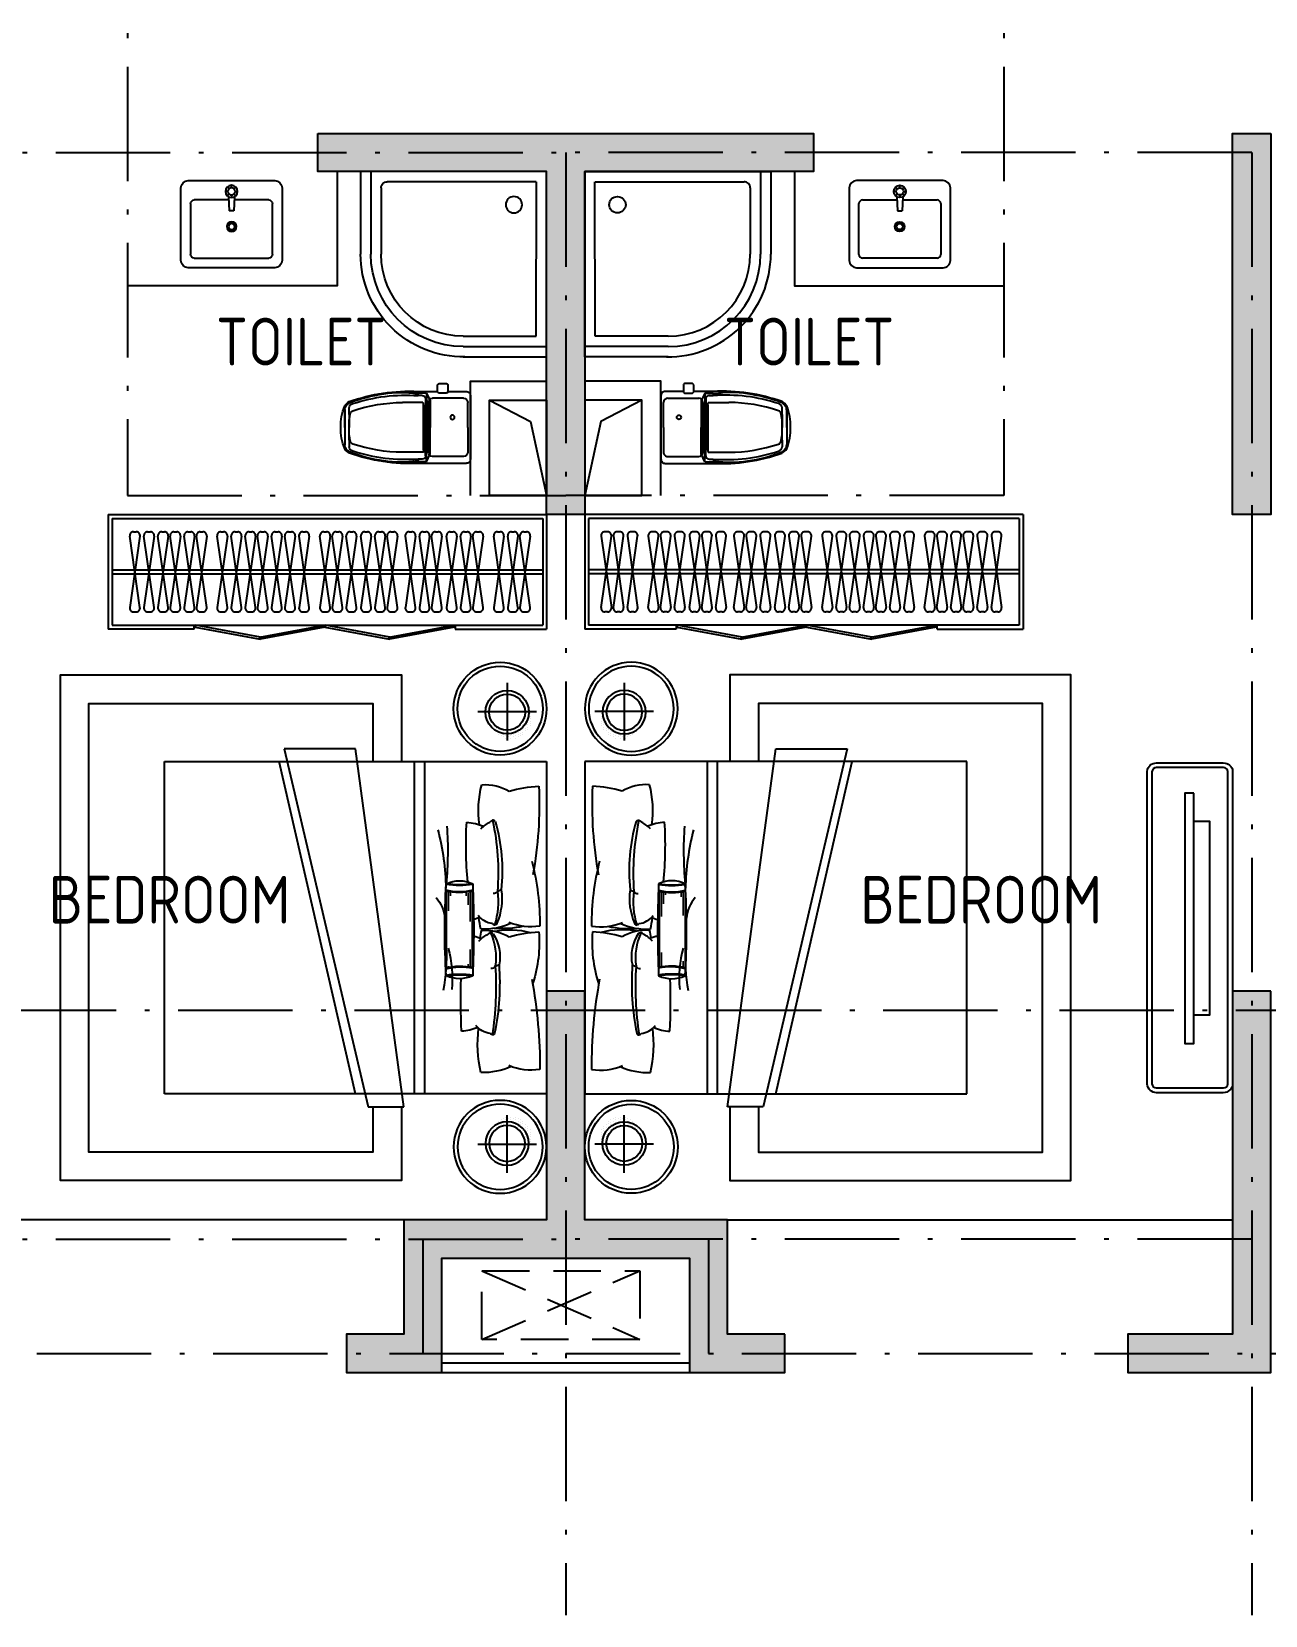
# Model space of a CAD drawing. Extents: x 94328 to 153134, y 57446 to 99026.
# Drawn here: x 117203 to 123677, y 72452 to 80760 of the extents above; entities that cross this region are included whole.
import ezdxf

# ---------------------------------------------------------------- set-up
doc = ezdxf.new("R2010")
doc.units = 0
doc.header["$LTSCALE"] = 1000
doc.header["$MEASUREMENT"] = 0
for name, pattern in [('ACAD_ISO04W100', [30.5, 24, -3, 0.5, -3]), ('ACAD_ISO10W100', [18.5, 12, -3, 0.5, -3]), ('CONTINOUS', [0]), ('HIDDEN', [0.375, 0.25, -0.125])]:
    doc.linetypes.add(name, pattern=pattern)
doc.layers.get('0').update_dxf_attribs({"linetype": 'CONTINUOUS'})
for name, color, linetype in [('4-LINE', 7, 'CONTINUOUS'), ('DIM_SYMB', 3, 'CONTINUOUS'), ('DOTE', 1, 'ACAD_ISO04W100'), ('PUB_TEXT', 7, 'CONTINUOUS'), ('WALL', 255, 'CONTINUOUS'), ('WINDOW', 85, 'CONTINUOUS'), ('剪力墙', 8, 'CONTINOUS'), ('家具', 44, 'CONTINUOUS'), ('铺地', 251, 'CONTINUOUS')]:
    doc.layers.add(name, color=color, linetype=linetype)
doc.styles.get("Standard").update_dxf_attribs({"font": 'GBENOR', "bigfont": 'GBCBIG'})

# ---------------------------------------------------------------- blocks, each defined once
blk = doc.blocks.new('dfdsf')
at = {"layer": '家具'}
for p, q in [((-5626.5, -27307.3), (-6080.7, -27307.3)), ((-6118.8, -27345.4), (-6118.8, -27726.4)), ((-5588.4, -27726.4), (-5588.4, -27345.4)), ((-6080.7, -27764.5), (-5626.5, -27764.5))]:
    blk.add_line(p, q, dxfattribs=at)
at = {"layer": '家具', "color": 8}
for p, q in [((-5853.6, -27345.2), (-5853.6, -27331.7)), ((-6049, -27408.9), (-5869.2, -27408.9)), ((-5872.4, -27364), (-5885.9, -27364)), ((-5866.9, -27350.6), (-5876.4, -27341.1)), ((-5866.7, -27377.4), (-5876.1, -27387.1)), ((-5870.1, -27391.7), (-5866.3, -27465.6)), ((-5853.6, -27382.8), (-5853.6, -27396.2)), ((-5837.1, -27391.7), (-5840.9, -27465.6)), ((-5831.1, -27340.8), (-5840.5, -27350.5)), ((-5830.8, -27386.8), (-5840.3, -27377.3)), ((-5838, -27408.9), (-5658.2, -27408.9)), ((-5834.8, -27364), (-5821.3, -27364)), ((-6068, -27694.7), (-6068, -27428)), ((-5866.3, -27465.6), (-5840.9, -27465.6)), ((-5639.2, -27428), (-5639.2, -27694.7)), ((-5658.2, -27713.7), (-6049, -27713.7))]:
    blk.add_line(p, q, dxfattribs=at)
for centre, radius in [((-5853.6, -27364), 32.3), ((-5853.6, -27364), 18.8), ((-5854.6, -27548.6), 25.4), ((-5854.6, -27548.6), 16)]:
    blk.add_circle(centre, radius, dxfattribs=at)
at = {"layer": '家具'}
for centre, start, end in [((-6080.7, -27345.4), 90, 180), ((-5626.5, -27345.4), 0, 90), ((-6080.7, -27726.4), 180, 270), ((-5626.5, -27726.4), 270, 0)]:
    blk.add_arc(centre, 38.1, start, end, dxfattribs=at)
at = {"layer": '家具', "color": 8}
for centre, start, end in [((-6049, -27428), 90, 180), ((-5658.2, -27428), 0, 90), ((-6049, -27694.7), 180, 270), ((-5658.2, -27694.7), 270, 0)]:
    blk.add_arc(centre, 19.1, start, end, dxfattribs=at)
blk = doc.blocks.new('A$C06323CE0')
at = {"layer": '家具', "linetype": 'ByBlock'}
for p, q in [((-477.3, 112.3), (495, 112.3)), ((-477.3, -324.8), (-477.3, 112.3)), ((495, 112.3), (495, -864.1)), ((495, -864.1), (61.9, -864.1))]:
    blk.add_line(p, q, dxfattribs=at)
at = {"layer": '家具', "color": 8, "linetype": 'ByBlock'}
for p, q in [((-423.4, -324.8), (-423.4, 112.3)), ((-369.5, 58.2), (441.2, 58.8)), ((-369.5, -324.8), (-369.5, 58.2)), ((441.2, 58.2), (441.2, -723.8)), ((408.8, -756.2), (61.9, -756.2)), ((495, -810.1), (61.9, -810.1))]:
    blk.add_line(p, q, dxfattribs=at)
blk.add_circle((320.8, -59.4), 43.1, dxfattribs=at)
at = {"layer": '家具', "linetype": 'ByBlock'}
blk.add_arc((62, -324.5), 539.6, 179.19356, 269.98585, dxfattribs=at)
at = {"layer": '家具', "color": 8, "linetype": 'ByBlock'}
for centre, radius, start, end in [((61.9, -324.8), 485.3, 180, 270), ((61.9, -324.8), 431.4, 180, 270), ((408.8, -723.9), 32.4, 270, 0.04014)]:
    blk.add_arc(centre, radius, start, end, dxfattribs=at)
blk = doc.blocks.new('retgqertgqwer')
at = {"layer": '家具'}
h = blk.add_hatch(dxfattribs=at)
h.set_pattern_fill('DOTS', color=256, scale=157.35808, style=0)
h.set_pattern_definition([(270, (123323.228, -17399.964), (-10.3511467, -5.1755733), [0, -10.3511467])])
edge = h.paths.add_edge_path()
edge.add_ellipse((145413.2, -12955.5), major_axis=(-212.5, 212.5), ratio=1, start_angle=-37.68788, end_angle=-32.38132)
edge.add_ellipse((151086.5, -12464.4), major_axis=(-13, 5742.3), ratio=1, start_angle=87.84714, end_angle=91.84538, ccw=False)
edge.add_ellipse((145419.5, -11935.1), major_axis=(-236.4, 236.4), ratio=1, start_angle=122.60953, end_angle=129.55994)
edge.add_ellipse((146258.6, -12491.6), major_axis=(635.7, 635.7), ratio=1, start_angle=120.59636, end_angle=145.63404)
edge = h.paths.add_edge_path()
edge.add_ellipse((145419.5, -11935.1), major_axis=(-236.4, 236.4), ratio=1, start_angle=142.5123, end_angle=147.33331)
edge.add_ellipse((141440.6, -12464.4), major_axis=(2867.5, 2867.5), ratio=1, start_angle=312.16049, end_angle=317.86439, ccw=False)
edge.add_ellipse((145413.2, -12955.5), major_axis=(-212.5, 212.5), ratio=1, start_angle=-60.00427, end_angle=-56.91402)
edge.add_ellipse((143962.4, -12510), major_axis=(1075.1, 1075.1), ratio=1, start_angle=309.27933, end_angle=324.21166)
for p, q in [((145710.1, -13392.7), (145964.1, -11515.4)), ((146338.4, -11515.4), (145897.3, -13392.7)), ((145964.1, -11515.4), (146338.4, -11515.4)), ((144961.6, -11582.3), (144961.6, -13325.9)), ((146966.6, -11582.3), (144961.6, -11582.3)), ((145603.2, -11582.3), (145603.2, -13325.9)), ((146966.6, -13325.9), (146966.6, -11582.3)), ((144961.6, -13325.9), (146966.6, -13325.9)), ((145897.3, -13392.7), (145710.1, -13392.7))]:
    blk.add_line(p, q, dxfattribs=at)
for points in [[(145656.7, -11582.3), (145656.7, -13325.9)], [(145964.1, -13325.9), (146365.1, -11582.3)]]:
    blk.add_lwpolyline(points, dxfattribs=at)
for centre, radius, start, end in [((147080, -11806), 2079.7, 177.39113, 190.25615), ((144986.1, -12269.4), 558.3, 72.10877, 88.31754), ((145284.6, -11948.3), 245.6, 85.94184, 121.14188), ((144760.4, -11840.9), 558.8, 352.57162, 14.2519), ((146149.5, -12157.2), 954.8, 164.15229, 185.86582), ((146526.4, -12167), 1310.5, 167.81013, 184.17822), ((145143.8, -12103.2), 234.3, 46.13507, 60.25641), ((145400.8, -12182.8), 283.1, 94.00552, 112.64521), ((143384.2, -12021.2), 2000.4, 354.49879, 3.46346), ((147303.6, -12049), 1823.2, 175.97704, 185.47153), ((146848.8, -12278.3), 1359.1, 165.61075, 178.67253), ((146259.8, -12431.2), 1262.7, 165.03931, 180.63792), ((145419, -12368.9), 161.8, 64.45784, 115.53694), ((145518.1, -12301.6), 321.8, 171.63975, 203.43169), ((145220.9, -12229.5), 33, 236.74389, 267.21711), ((145628.8, -12315.7), 412.9, 172.59921, 197.44756), ((145240.4, -12251.1), 24, 208.43014, 275.56442), ((151086.5, -12464.4), 5742.3, 177.58865, 182.41135), ((145419, -11808.1), 424.7, 260.44829, 279.5465), ((145419, -11808.1), 420.5, 260.44829, 279.5465), ((141440.6, -12464.4), 4055.3, 356.5849, 3.4151), ((145696.4, -12423.2), 201.8, 140.46508, 174.42411), ((145199, -11908.2), 550.4, 248.47986, 248.49818), ((145043.5, -12147.5), 301.3, 261.16393, 292.71114), ((145199, -11908.2), 550.4, 257.80272, 273.99958), ((145290.8, -12120.5), 341.1, 245.22226, 272.63102), ((145231.1, -12319.5), 113.8, 277.55198, 322.39223), ((144679.7, -12312.8), 644, 346.68018, 352.08054), ((145395.8, -12241), 178.6, 241.90889, 253.26236), ((145707, -12530.3), 706.7, 175.54318, 197.63492), ((144986.1, -13033.4), 558.3, 72.10877, 88.31754), ((145154.2, -12863.3), 399.1, 78.55477, 105.4297), ((145284.6, -12712.4), 245.6, 85.94184, 121.14188), ((145415.1, -12603), 208.6, 145.73952, 192.44734), ((145531.7, -12610.1), 304.1, 154.55031, 188.62775), ((145155.6, -12692.3), 234.3, 46.13507, 60.25641), ((144760.4, -12604.9), 558.8, 10.00897, 14.2519), ((145412.5, -12771.9), 283.1, 103.9578, 112.64521), ((146088.9, -12720.1), 631.6, 165.35622, 185.17769), ((146533.3, -12601.6), 1045.6, 177.49887, 190.02007), ((146524.9, -12743.3), 1317, 175.85124, 191.52832), ((145232.6, -12622.7), 33, 236.74389, 267.21711), ((146917.6, -12763.7), 1690, 176.33745, 188.60178), ((145252.1, -12644.3), 24, 208.43014, 275.56442), ((145419.2, -13176), 479.3, 81.57701, 98.46223), ((145419.2, -13176), 475.2, 81.57701, 98.46223), ((145419, -12550.4), 170.6, 245.8747, 294.16453), ((147424.4, -13177.1), 2427.3, 169.22383, 180.47025), ((142559.4, -12833.5), 2853, 356.72347, 2.26521), ((145242.8, -12896.5), 113.8, 277.55198, 322.39223), ((144679.7, -13064.6), 644, 346.68018, 7.40464), ((145407.6, -12818), 178.6, 241.90889, 270.06835), ((145043.5, -12899.3), 301.3, 261.16393, 292.71114), ((145290.8, -12872.3), 341.1, 245.22226, 272.63102)]:
    blk.add_arc(centre, radius, start, end, dxfattribs=at)
at = {"layer": '家具', "color": 8}
for centre, radius, start, end in [((145419.5, -11935.1), 334.4, 257.47835, 282.45277), ((145419.5, -11935.1), 330.2, 257.47835, 282.45277), ((145413.2, -12955.5), 300.5, 74.82353, 102.76887), ((145413.2, -12955.5), 296.3, 74.82353, 102.76887)]:
    blk.add_arc(centre, radius, start, end, dxfattribs=at)
at = {"layer": '家具'}
for points, knots in [([(145231, -11896.5), (145234.6, -11892.6), (145240.6, -11886.2), (145251.7, -11893.3), (145257, -11897.4), (145260.1, -11899.7)], [0, 0, 0, 0, 12.892248, 21.593346, 32.835114, 32.835114, 32.835114, 32.835114]), ([(145222.8, -12429.5), (145224.4, -12433.6), (145227.6, -12441.3), (145239.7, -12438.6), (145244.1, -12434.3), (145246.1, -12432.4)], [0, 0, 0, 0, 10.960058, 20.752304, 28.699542, 28.699542, 28.699542, 28.699542]), ([(145242.7, -12485.6), (145246.3, -12481.8), (145252.4, -12475.3), (145263.4, -12482.5), (145268.8, -12486.6), (145271.8, -12488.9)], [0, 0, 0, 0, 12.892248, 21.593346, 32.835114, 32.835114, 32.835114, 32.835114]), ([(145234.5, -13006.5), (145236.2, -13010.6), (145239.3, -13018.3), (145251.4, -13015.5), (145255.8, -13011.3), (145257.8, -13009.3)], [0, 0, 0, 0, 10.960058, 20.752304, 28.699542, 28.699542, 28.699542, 28.699542])]:
    blk.add_open_spline(points, degree=3, knots=knots, dxfattribs=at)
blk = doc.blocks.new('A$C37E25A2D')
at = {"layer": '家具'}
for p, q in [((0, 150.9), (0, -150.9)), ((154.4, 0), (-154.4, 0)), ((-120.6, 0.8), (-120.6, 0.8)), ((-107.9, 19.9), (-107.9, 19.9)), ((-107.9, 7.2), (-107.9, 7.2)), ((-95.2, 38.9), (-95.2, 38.9)), ((-95.2, 26.2), (-95.2, 26.2)), ((-95.2, 13.5), (-95.2, 13.5)), ((-95.2, 0.8), (-95.2, 0.8)), ((-82.5, 45.3), (-82.5, 45.3)), ((-120.6, -11.9), (-120.6, -11.9)), ((-120.6, -24.6), (-120.6, -24.6)), ((-120.6, -37.3), (-120.6, -37.3)), ((-120.6, -50), (-120.6, -50)), ((-120.6, -62.7), (-120.6, -62.7)), ((-120.6, -75.4), (-120.6, -75.4)), ((-107.9, -5.5), (-107.9, -5.5)), ((-107.9, -18.2), (-107.9, -18.2)), ((-107.9, -30.9), (-107.9, -30.9)), ((-107.9, -43.6), (-107.9, -43.6)), ((-107.9, -56.3), (-107.9, -56.3)), ((-107.9, -69), (-107.9, -69)), ((-107.9, -81.7), (-107.9, -81.7)), ((-95.2, -11.9), (-95.2, -11.9)), ((-95.2, -24.6), (-95.2, -24.6)), ((-95.2, -37.3), (-95.2, -37.3)), ((-95.2, -50), (-95.2, -50)), ((-95.2, -62.7), (-95.2, -62.7)), ((-95.2, -75.4), (-95.2, -75.4)), ((-82.5, -56.3), (-82.5, -56.3)), ((-82.5, -69), (-82.5, -69)), ((-82.5, -81.7), (-82.5, -81.7)), ((-69.8, -75.4), (-69.8, -75.4)), ((-57.1, -81.7), (-57.1, -81.7)), ((69.9, -69), (69.9, -69)), ((69.9, -81.7), (69.9, -81.7)), ((82.6, -50), (82.6, -50)), ((-107.9, -94.4), (-107.9, -94.4)), ((-95.2, -88.1), (-95.2, -88.1)), ((-95.2, -100.8), (-95.2, -100.8)), ((-82.5, -94.4), (-82.5, -94.4)), ((-82.5, -107.1), (-82.5, -107.1)), ((-82.5, -119.8), (-82.5, -119.8)), ((-69.8, -88.1), (-69.8, -88.1)), ((-69.8, -100.8), (-69.8, -100.8)), ((-69.8, -113.5), (-69.8, -113.5)), ((-69.8, -126.2), (-69.8, -126.2)), ((-57.1, -94.4), (-57.1, -94.4)), ((-57.1, -107.1), (-57.1, -107.1)), ((-57.1, -119.8), (-57.1, -119.8)), ((-57.1, -132.5), (-57.1, -132.5)), ((-44.4, -88.1), (-44.4, -88.1)), ((-44.4, -100.8), (-44.4, -100.8)), ((-44.4, -113.5), (-44.4, -113.5)), ((-44.4, -126.2), (-44.4, -126.2)), ((-44.4, -138.9), (-44.4, -138.9)), ((-31.7, -94.4), (-31.7, -94.4)), ((-31.7, -107.1), (-31.7, -107.1)), ((-31.7, -119.8), (-31.7, -119.8)), ((-31.7, -132.5), (-31.7, -132.5)), ((-19, -100.8), (-19, -100.8)), ((-19, -113.5), (-19, -113.5)), ((-19, -126.2), (-19, -126.2)), ((-19, -138.9), (-19, -138.9)), ((-6.3, -107.1), (-6.3, -107.1)), ((-6.3, -119.8), (-6.3, -119.8)), ((-6.3, -132.5), (-6.3, -132.5)), ((6.4, -100.8), (6.4, -100.8)), ((6.4, -113.5), (6.4, -113.5)), ((6.4, -126.2), (6.4, -126.2)), ((6.4, -138.9), (6.4, -138.9)), ((19.1, -107.1), (19.1, -107.1)), ((19.1, -119.8), (19.1, -119.8)), ((19.1, -132.5), (19.1, -132.5)), ((31.8, -100.8), (31.8, -100.8)), ((31.8, -113.5), (31.8, -113.5)), ((31.8, -126.2), (31.8, -126.2)), ((44.5, -94.4), (44.5, -94.4)), ((44.5, -107.1), (44.5, -107.1)), ((44.5, -119.8), (44.5, -119.8)), ((57.2, -88.1), (57.2, -88.1)), ((57.2, -100.8), (57.2, -100.8))]:
    blk.add_line(p, q, dxfattribs=at)
at = {"layer": '家具', "extrusion": (0, 0, -1)}
for centre, major_axis, start_param, end_param in [((37.3, 14.9), (-243.8, 0.2), 4.711454, 10.994639), ((0.3, -3), (114, 0.6), 1.575887, 7.859072)]:
    blk.add_ellipse(centre, major_axis=major_axis, ratio=1, start_param=start_param, end_param=end_param, dxfattribs=at)
at = {"layer": '家具', "color": 8, "extrusion": (0, 0, -1)}
for centre, major_axis, start_param, end_param in [((37.3, 14.9), (-223.5, 0.1), 4.712042, 10.995227), ((0.3, -3), (94, 0.5), 1.575898, 7.859083)]:
    blk.add_ellipse(centre, major_axis=major_axis, ratio=1, start_param=start_param, end_param=end_param, dxfattribs=at)
blk = doc.blocks.new('A$C1D226055')
at = {"layer": '家具'}
blk.add_lwpolyline([(424.2, 1730.1, -0.395939), (473.6, 1685.7), (473.6, 44.5, -0.395939), (424.2, 0), (74.4, 0, -0.395939), (25, 44.5), (25, 1685.7, -0.395939), (74.4, 1730.1)], format="xyb", close=True, dxfattribs=at)
at = {"layer": '家具', "color": 8}
for points in [[(50, 1685.7), (50, 44.5)], [(426.2, 1705.1), (72.4, 1705.1)], [(448.6, 44.5), (448.6, 1685.7)], [(72.4, 25), (426.2, 25)]]:
    blk.add_lwpolyline(points, dxfattribs=at)
at = {"layer": '家具'}
for points in [[(269.6, 1572.1), (221.9, 1572.1), (221.9, 258.1), (269.6, 258.1)], [(269.6, 1423.7), (352.7, 1423.7), (352.7, 406.4), (269.6, 406.4)]]:
    blk.add_lwpolyline(points, close=True, dxfattribs=at)
at = {"layer": '家具', "color": 8}
for centre, start, end in [((73.4, 1681.6), 91.18926, 175.21289), ((425.2, 1681.6), 4.78711, 88.81074), ((73.4, 48.5), 184.78711, 268.81074), ((425.2, 48.5), 271.18926, 355.21289)]:
    blk.add_arc(centre, 23.6, start, end, dxfattribs=at)
blk = doc.blocks.new('jlq4')
at = {"layer": '剪力墙'}
for points in [[(118705.1, 80226.1), (121305.1, 80226.1), (121305.1, 80026.1), (120105.1, 80026.1), (120105.1, 78226.1), (119905.1, 78226.1), (119905.1, 80026.1), (118705.1, 80026.1)], [(123705.1, 80226.1), (123705.1, 78226.1), (123505.1, 78226.1), (123505.1, 80226.1)], [(121155.1, 73926.1), (120855.1, 73926.1), (120855.1, 74526.1), (120105.1, 74526.1), (120105.1, 75726.1), (119905.1, 75726.1), (119905.1, 74526.1), (119155.1, 74526.1), (119155.1, 73926.1), (118855.1, 73926.1), (118855.1, 73726.1), (119355.1, 73726.1), (119355.1, 74326.1), (120655.1, 74326.1), (120655.1, 73726.1), (121155.1, 73726.1)], [(123705.1, 75726.1), (123505.1, 75726.1), (123505.1, 73926.1), (122955.1, 73926.1), (122955.1, 73726.1), (123705.1, 73726.1), (123705.1, 75526.1), (123705.1, 75526.1)]]:
    blk.add_lwpolyline(points, close=True, dxfattribs=at)
for points in [[(118705.1, 80026.1), (121305.1, 80026.1), (118705.1, 80226.1), (121305.1, 80226.1)], [(123505.1, 78226.1), (123505.1, 80226.1), (123705.1, 78226.1), (123705.1, 80226.1)], [(119905.1, 80026.1), (119905.1, 78226.1), (120105.1, 80026.1), (120105.1, 78226.1)], [(119905.1, 75726.1), (119905.1, 74526.1), (120105.1, 75726.1), (120105.1, 74526.1)], [(123505.1, 73926.1), (123505.1, 75726.1), (123705.1, 73726.1), (123705.1, 75726.1)], [(119155.1, 74526.1), (120855.1, 74526.1), (119355.1, 74326.1), (120655.1, 74326.1)], [(119155.1, 74526.1), (119155.1, 73926.1), (119355.1, 74326.1), (119355.1, 73726.1)], [(120655.1, 74326.1), (120655.1, 73726.1), (120855.1, 74526.1), (120855.1, 73926.1)], [(119155.1, 73926.1), (118855.1, 73926.1), (119355.1, 73726.1), (118855.1, 73726.1)], [(120855.1, 73926.1), (121155.1, 73926.1), (120655.1, 73726.1), (121155.1, 73726.1)], [(122955.1, 73926.1), (123505.1, 73926.1), (122955.1, 73726.1), (123705.1, 73726.1)]]:
    blk.add_solid(points, dxfattribs=at)
blk = doc.blocks.new('A$C37A63D83')
at = {"layer": '家具', "color": 8}
for p, q in [((152.1, 636.3), (127.6, 636.3)), ((136.4, 659.7), (322.6, 659.7)), ((229.5, 659.7), (136.4, 659.7)), ((162, 636.3), (152.1, 636.3)), ((162, 636.3), (229.5, 636.3)), ((297, 636.3), (229.5, 636.3)), ((297, 636.3), (306.9, 636.3)), ((306.9, 636.3), (331.4, 636.3)), ((99, 250.2), (99, 355.5)), ((360, 250.2), (360, 355.5)), ((49.5, 230.4), (49.5, 316.4)), ((54, 279), (54, 280.3)), ((63, 274.5), (58.5, 274.5)), ((63, 252.9), (63, 274.5)), ((396, 252.9), (396, 274.5)), ((396, 274.5), (400.5, 274.5)), ((409.5, 230.4), (409.5, 316.4)), ((42.3, 171.9), (40.5, 171.9)), ((49.5, 230.4), (229.5, 230.4)), ((49.5, 230.4), (90.9, 211.5)), ((76.5, 36), (76.5, 198)), ((81, 234.9), (229.5, 234.9)), ((90.9, 211.5), (229.5, 211.5)), ((99, 220.5), (229.5, 220.5)), ((229.5, 246.6), (102.6, 246.6)), ((110.7, 246.6), (229.5, 246.6)), ((229.5, 246.6), (356.4, 246.6)), ((348.3, 246.6), (229.5, 246.6)), ((378, 234.9), (229.5, 234.9)), ((409.5, 230.4), (229.5, 230.4)), ((360, 220.5), (229.5, 220.5)), ((368.1, 211.5), (229.5, 211.5)), ((409.5, 230.4), (368.1, 211.5)), ((382.5, 36), (382.5, 198)), ((42.3, 117.9), (40.5, 117.9)), ((49.5, 125.1), (49.5, 164.7)), ((229.5, 13.5), (99, 13.5)), ((229.5, 13.5), (360, 13.5))]:
    blk.add_line(p, q, dxfattribs=at)
at = {"layer": '家具'}
blk.add_line((405, 279), (405, 280.3), dxfattribs=at)
at = {"layer": '家具', "elevation": 0}
blk.add_lwpolyline([(40.5, 117.9), (40.5, 50), (40.5, 22.5, 0.414214), (63, 0), (396, 0, 0.414247), (418.5, 22.5), (418.5, 50), (418.5, 274.5, 0.096754), (365, 634.9, 0.122728), (342, 659.7, 0.112706), (229.5, 679.5, 0.112706), (117, 659.7, 0.110329), (94.6, 636.3, 0.096897), (40.5, 274.5), (40.5, 171.9), (7.2, 171.9, 0.414214), (0, 164.7), (0, 125.1, 0.414214), (7.2, 117.9), (40.5, 117.9)], format="xyb", dxfattribs=at)
at = {"layer": '家具', "color": 8}
blk.add_circle((176.4, 94.5), 11.4, dxfattribs=at)
for centre, radius, start, end in [((823.8, 352.9), 776.2, 158.65987, 172.47632), ((941.9, 340.4), 881.4, 161.70587, 184.28974), ((933.3, 352.9), 834.3, 161.50274, 179.81806), ((113.3, 630.4), 13.5, 134.95433, 158.65987), ((347, 396.4), 344.2, 131.92233, 134.95433), ((129.6, 611.1), 25.3, 94.61237, 166.25294), ((138, 625.7), 34, 87.42069, 128.06865), ((159.2, 611.8), 18, 109.18125, 161.50274), ((214.4, 386.4), 250, 86.59247, 104.15157), ((244.6, 386.4), 250, 75.84843, 93.40753), ((299.8, 611.8), 18, 18.49726, 70.81875), ((-474.3, 352.9), 834.3, 0.18194, 18.49726), ((321, 625.7), 34, 51.93135, 92.57931), ((329.4, 611.1), 25.3, 13.74706, 85.38763), ((112, 396.4), 344.2, 45.04567, 48.07767), ((-482.9, 340.4), 881.4, 355.71026, 18.29413), ((-364.8, 352.9), 776.2, 7.52368, 21.34013), ((545.5, 366.9), 499.1, 169.88512, 189.98228), ((-86.5, 366.9), 499.1, 350.01772, 10.11488), ((58.5, 279), 4.5, 180, 270), ((81, 252.9), 18, 180, 270), ((102.6, 250.2), 3.6, 180, 270), ((356.4, 250.2), 3.6, 270, 0), ((378, 252.9), 18, 270, 0), ((400.5, 279), 4.5, 270, 0), ((42.3, 164.7), 7.2, 0, 90), ((99, 198), 22.5, 90, 180), ((360, 198), 22.5, 0, 90), ((42.3, 125.1), 7.2, 270, 0), ((99, 36), 22.5, 180, 270), ((360, 36), 22.5, 270, 0)]:
    blk.add_arc(centre, radius, start, end, dxfattribs=at)
at = {"layer": '家具'}
for centre, start, end in [((106.7, 630.4), 147.26486, 160.46289), ((345.7, 630.4), 21.34013, 45.04567)]:
    blk.add_arc(centre, 13.5, start, end, dxfattribs=at)

msp = doc.modelspace()

# ---------------------------------------------------------------- linework, layer by layer
at = {"layer": '4-LINE', "color": 8, "linetype": 'HIDDEN'}
for p, q in [((119565.4, 73899.8, 0), (120394.3, 74259.8, 0)), ((119565.4, 74259.8), (120394.3, 73899.8))]:
    msp.add_line(p, q, dxfattribs=at)
msp.add_lwpolyline([(120394.3, 74259.8), (120394.3, 73899.8), (119565.4, 73899.8), (119565.4, 74259.8)], close=True, dxfattribs=at)
at = {"layer": 'DIM_SYMB'}
for points in [[(119605.1, 78826.1), (119820, 78715.3), (119905.1, 78326.1)], [(120405.1, 78826.1), (120190.1, 78715.3), (120105.1, 78326.1)]]:
    msp.add_lwpolyline(points, dxfattribs=at)
at = {"layer": 'DOTE', "linetype": 'ACAD_ISO10W100', "ltscale": 0.05}
for p, q in [((117705.1, 82426.1), (117705.1, 78326.1)), ((122305.1, 82426.1), (122305.1, 78326.1)), ((116405.1, 80126.1), (120005.1, 80126.1)), ((120005.1, 80126.1), (120005.1, 72452)), ((123605.1, 80126.1), (120005.1, 80126.1)), ((123605.1, 80126.1), (123605.1, 72452)), ((117705.1, 78326.1), (120005.1, 78326.1)), ((122305.1, 78326.1), (120005.1, 78326.1)), ((105021.7, 75626.1), (135909.1, 75626.1)), ((116405.1, 74426.1), (120005.1, 74426.1)), ((119255.1, 74426.1), (119255.1, 73826.1)), ((123605.1, 74426.1), (120005.1, 74426.1)), ((120755.1, 74426.1), (120755.1, 73826.1)), ((108905.1, 73826.1), (135909.1, 73826.1))]:
    msp.add_line(p, q, dxfattribs=at)
at = {"layer": 'WALL'}
for points in [[(119505.1, 78326.1), (119505.1, 78926.1), (119905.1, 78926.1)], [(120505.1, 78326.1), (120505.1, 78926.1), (120105.1, 78926.1)]]:
    msp.add_lwpolyline(points, dxfattribs=at)
for points in [[(119905.1, 78326.1), (119605.1, 78326.1), (119605.1, 78826.1), (119905.1, 78826.1)], [(120105.1, 78326.1), (120405.1, 78326.1), (120405.1, 78826.1), (120105.1, 78826.1)]]:
    msp.add_lwpolyline(points, close=True, dxfattribs=at)
at = {"layer": 'WINDOW'}
for points in [[(119155.1, 74526.1), (116505.1, 74526.1)], [(120855.1, 74526.1), (123505.1, 74526.1)], [(119355.1, 73776.1), (120655.1, 73776.1)], [(119355.1, 73726.1), (120655.1, 73726.1)]]:
    msp.add_lwpolyline(points, dxfattribs=at)
at = {"layer": '家具'}
for p, q in [((117605.1, 78226.1), (119905.1, 78226.1)), ((117605.1, 78226.1), (117605.1, 77626.1)), ((117625.1, 78206.1), (119885.1, 78206.1)), ((117625.1, 78206.1), (117625.1, 77646.1)), ((119885.1, 78206.1), (119885.1, 77646.1)), ((119905.1, 78226.1), (119905.1, 77646.1)), ((122405.1, 78226.1), (120105.1, 78226.1)), ((120105.1, 78226.1), (120105.1, 77646.1)), ((122385.1, 78206.1), (120125.1, 78206.1)), ((120125.1, 78206.1), (120125.1, 77646.1)), ((122385.1, 78206.1), (122385.1, 77646.1)), ((122405.1, 78226.1), (122405.1, 77626.1)), ((118055.1, 77626.1), (117605.1, 77626.1)), ((117625.1, 77646.1), (119885.1, 77646.1)), ((118055.1, 77626.1), (118055.1, 77646.1)), ((119425.1, 77646.1), (119425.1, 77626.1)), ((119425.1, 77626.1), (119905.1, 77626.1)), ((119905.1, 77646.2), (119905.1, 77626.1)), ((120105.1, 77646.2), (120105.1, 77626.1)), ((120585.1, 77626.1), (120105.1, 77626.1)), ((122385.1, 77646.1), (120125.1, 77646.1)), ((120585.1, 77646.1), (120585.1, 77626.1)), ((121955.1, 77626.1), (121955.1, 77646.1)), ((121955.1, 77626.1), (122405.1, 77626.1))]:
    msp.add_line(p, q, dxfattribs=at)
at = {"layer": '家具', "color": 8}
for p, q in [((117771.3, 77738.8), (117717.3, 78113.5)), ((117771.3, 78113.5), (117717.3, 77738.8)), ((117737.1, 78136.1), (117751.5, 78136.1)), ((117845.6, 77738.8), (117791.7, 78113.5)), ((117845.6, 78113.5), (117791.7, 77738.8)), ((117811.5, 78136.1), (117825.8, 78136.1)), ((117919.2, 77738.8), (117865.3, 78113.5)), ((117919.2, 78113.5), (117865.3, 77738.8)), ((117885.1, 78136.1), (117899.4, 78136.1)), ((117983.6, 77738.8), (117929.7, 78113.5)), ((117983.6, 78113.5), (117929.7, 77738.8)), ((117949.5, 78136.1), (117963.8, 78136.1)), ((118057.2, 77738.8), (118003.3, 78113.5)), ((118057.2, 78113.5), (118003.3, 77738.8)), ((118023.1, 78136.1), (118037.4, 78136.1)), ((118121.6, 77738.8), (118067.6, 78113.5)), ((118121.6, 78113.5), (118067.6, 77738.8)), ((118087.5, 78136.1), (118101.8, 78136.1)), ((118229.7, 77738.8), (118175.7, 78113.5)), ((118229.7, 78113.5), (118175.7, 77738.8)), ((118195.5, 78136.1), (118209.8, 78136.1)), ((118304, 77738.8), (118250.1, 78113.5)), ((118304, 78113.5), (118250.1, 77738.8)), ((118269.9, 78136.1), (118284.2, 78136.1)), ((118377.6, 77738.8), (118323.6, 78113.5)), ((118377.6, 78113.5), (118323.6, 77738.8)), ((118343.5, 78136.1), (118357.8, 78136.1)), ((118442, 77738.8), (118388, 78113.5)), ((118442, 78113.5), (118388, 77738.8)), ((118407.9, 78136.1), (118422.2, 78136.1)), ((118515.6, 77738.8), (118461.6, 78113.5)), ((118515.6, 78113.5), (118461.6, 77738.8)), ((118481.5, 78136.1), (118495.8, 78136.1)), ((118585.4, 77738.8), (118531.4, 78113.5)), ((118585.4, 78113.5), (118531.4, 77738.8)), ((118551.3, 78136.1), (118565.6, 78136.1)), ((118659.8, 77738.8), (118605.8, 78113.5)), ((118659.8, 78113.5), (118605.8, 77738.8)), ((118625.6, 78136.1), (118639.9, 78136.1)), ((118769.8, 77738.8), (118715.8, 78113.5)), ((118769.8, 78113.5), (118715.8, 77738.8)), ((118735.7, 78136.1), (118750, 78136.1)), ((118834.2, 77738.8), (118780.2, 78113.5)), ((118834.2, 78113.5), (118780.2, 77738.8)), ((118800.1, 78136.1), (118814.4, 78136.1)), ((118907.8, 77738.8), (118853.8, 78113.5)), ((118907.8, 78113.5), (118853.8, 77738.8)), ((118873.6, 78136.1), (118888, 78136.1)), ((118984.4, 77738.8), (118930.4, 78113.5)), ((118984.4, 78113.5), (118930.4, 77738.8)), ((118950.3, 78136.1), (118964.6, 78136.1)), ((119058, 77738.8), (119004, 78113.5)), ((119058, 78113.5), (119004, 77738.8)), ((119023.9, 78136.1), (119038.2, 78136.1)), ((119122.4, 77738.8), (119068.4, 78113.5)), ((119122.4, 78113.5), (119068.4, 77738.8)), ((119088.3, 78136.1), (119102.6, 78136.1)), ((119217.7, 77738.8), (119163.7, 78113.5)), ((119217.7, 78113.5), (119163.7, 77738.8)), ((119183.5, 78136.1), (119197.8, 78136.1)), ((119291.2, 77738.8), (119237.3, 78113.5)), ((119291.2, 78113.5), (119237.3, 77738.8)), ((119257.1, 78136.1), (119271.4, 78136.1)), ((119355.6, 77738.8), (119301.7, 78113.5)), ((119355.6, 78113.5), (119301.7, 77738.8)), ((119321.5, 78136.1), (119335.8, 78136.1)), ((119433.9, 77738.8), (119380, 78113.5)), ((119433.9, 78113.5), (119380, 77738.8)), ((119399.8, 78136.1), (119414.1, 78136.1)), ((119507.5, 77738.8), (119453.6, 78113.5)), ((119507.5, 78113.5), (119453.6, 77738.8)), ((119473.4, 78136.1), (119487.7, 78136.1)), ((119571.9, 77738.8), (119518, 78113.5)), ((119571.9, 78113.5), (119518, 77738.8)), ((119537.8, 78136.1), (119552.1, 78136.1)), ((119681.3, 77738.8), (119627.3, 78113.5)), ((119681.3, 78113.5), (119627.3, 77738.8)), ((119647.2, 78136.1), (119661.5, 78136.1)), ((119754.9, 77738.8), (119700.9, 78113.5)), ((119754.9, 78113.5), (119700.9, 77738.8)), ((119720.8, 78136.1), (119735.1, 78136.1)), ((119819.3, 77738.8), (119765.3, 78113.5)), ((119819.3, 78113.5), (119765.3, 77738.8)), ((119785.2, 78136.1), (119799.5, 78136.1)), ((120190.9, 77738.8), (120244.8, 78113.5)), ((120190.9, 78113.5), (120244.8, 77738.8)), ((120225, 78136.1), (120210.7, 78136.1)), ((120255.3, 77738.8), (120309.2, 78113.5)), ((120255.3, 78113.5), (120309.2, 77738.8)), ((120289.4, 78136.1), (120275.1, 78136.1)), ((120328.8, 77738.8), (120382.8, 78113.5)), ((120328.8, 78113.5), (120382.8, 77738.8)), ((120363, 78136.1), (120348.7, 78136.1)), ((120438.2, 77738.8), (120492.2, 78113.5)), ((120438.2, 78113.5), (120492.2, 77738.8)), ((120472.4, 78136.1), (120458.1, 78136.1)), ((120502.6, 77738.8), (120556.6, 78113.5)), ((120502.6, 78113.5), (120556.6, 77738.8)), ((120536.8, 78136.1), (120522.4, 78136.1)), ((120576.2, 77738.8), (120630.2, 78113.5)), ((120576.2, 78113.5), (120630.2, 77738.8)), ((120610.4, 78136.1), (120596, 78136.1)), ((120654.5, 77738.8), (120708.5, 78113.5)), ((120654.5, 78113.5), (120708.5, 77738.8)), ((120688.7, 78136.1), (120674.3, 78136.1)), ((120718.9, 77738.8), (120772.9, 78113.5)), ((120718.9, 78113.5), (120772.9, 77738.8)), ((120753.1, 78136.1), (120738.7, 78136.1)), ((120792.5, 77738.8), (120846.5, 78113.5)), ((120792.5, 78113.5), (120846.5, 77738.8)), ((120826.6, 78136.1), (120812.3, 78136.1)), ((120887.8, 77738.8), (120941.7, 78113.5)), ((120887.8, 78113.5), (120941.7, 77738.8)), ((120921.9, 78136.1), (120907.6, 78136.1)), ((120952.2, 77738.8), (121006.1, 78113.5)), ((120952.2, 78113.5), (121006.1, 77738.8)), ((120986.3, 78136.1), (120972, 78136.1)), ((121025.8, 77738.8), (121079.7, 78113.5)), ((121025.8, 78113.5), (121079.7, 77738.8)), ((121059.9, 78136.1), (121045.6, 78136.1)), ((121102.4, 77738.8), (121156.3, 78113.5)), ((121102.4, 78113.5), (121156.3, 77738.8)), ((121136.5, 78136.1), (121122.2, 78136.1)), ((121176, 77738.8), (121229.9, 78113.5)), ((121176, 78113.5), (121229.9, 77738.8)), ((121210.1, 78136.1), (121195.8, 78136.1)), ((121240.4, 77738.8), (121294.3, 78113.5)), ((121240.4, 78113.5), (121294.3, 77738.8)), ((121274.5, 78136.1), (121260.2, 78136.1)), ((121350.4, 77738.8), (121404.4, 78113.5)), ((121350.4, 78113.5), (121404.4, 77738.8)), ((121384.5, 78136.1), (121370.2, 78136.1)), ((121424.8, 77738.8), (121478.7, 78113.5)), ((121424.8, 78113.5), (121478.7, 77738.8)), ((121458.9, 78136.1), (121444.6, 78136.1)), ((121494.6, 77738.8), (121548.5, 78113.5)), ((121494.6, 78113.5), (121548.5, 77738.8)), ((121528.7, 78136.1), (121514.4, 78136.1)), ((121568.2, 77738.8), (121622.1, 78113.5)), ((121568.2, 78113.5), (121622.1, 77738.8)), ((121602.3, 78136.1), (121588, 78136.1)), ((121632.6, 77738.8), (121686.5, 78113.5)), ((121632.6, 78113.5), (121686.5, 77738.8)), ((121666.7, 78136.1), (121652.4, 78136.1)), ((121706.1, 77738.8), (121760.1, 78113.5)), ((121706.1, 78113.5), (121760.1, 77738.8)), ((121740.3, 78136.1), (121726, 78136.1)), ((121780.5, 77738.8), (121834.5, 78113.5)), ((121780.5, 78113.5), (121834.5, 77738.8)), ((121814.6, 78136.1), (121800.3, 78136.1)), ((121888.5, 77738.8), (121942.5, 78113.5)), ((121888.5, 78113.5), (121942.5, 77738.8)), ((121922.7, 78136.1), (121908.4, 78136.1)), ((121952.9, 77738.8), (122006.9, 78113.5)), ((121952.9, 78113.5), (122006.9, 77738.8)), ((121987.1, 78136.1), (121972.8, 78136.1)), ((122026.5, 77738.8), (122080.5, 78113.5)), ((122026.5, 78113.5), (122080.5, 77738.8)), ((122060.7, 78136.1), (122046.4, 78136.1)), ((122090.9, 77738.8), (122144.9, 78113.5)), ((122090.9, 78113.5), (122144.9, 77738.8)), ((122125.1, 78136.1), (122110.7, 78136.1)), ((122164.5, 77738.8), (122218.5, 78113.5)), ((122164.5, 78113.5), (122218.5, 77738.8)), ((122198.7, 78136.1), (122184.3, 78136.1)), ((122238.9, 77738.8), (122292.8, 78113.5)), ((122238.9, 78113.5), (122292.8, 77738.8)), ((122273, 78136.1), (122258.7, 78136.1)), ((117625.1, 77936.1), (119885.1, 77936.1)), ((122385.1, 77936.1), (120125.1, 77936.1)), ((117625.1, 77916.1), (119885.1, 77916.1)), ((122385.1, 77916.1), (120125.1, 77916.1)), ((117737.1, 77716.1), (117751.5, 77716.1)), ((117811.5, 77716.1), (117825.8, 77716.1)), ((117885.1, 77716.1), (117899.4, 77716.1)), ((117949.5, 77716.1), (117963.8, 77716.1)), ((118023.1, 77716.1), (118037.4, 77716.1)), ((118087.5, 77716.1), (118101.8, 77716.1)), ((118195.5, 77716.1), (118209.8, 77716.1)), ((118269.9, 77716.1), (118284.2, 77716.1)), ((118343.5, 77716.1), (118357.8, 77716.1)), ((118407.9, 77716.1), (118422.2, 77716.1)), ((118481.5, 77716.1), (118495.8, 77716.1)), ((118551.3, 77716.1), (118565.6, 77716.1)), ((118625.6, 77716.1), (118639.9, 77716.1)), ((118735.7, 77716.1), (118750, 77716.1)), ((118800.1, 77716.1), (118814.4, 77716.1)), ((118873.6, 77716.1), (118888, 77716.1)), ((118950.3, 77716.1), (118964.6, 77716.1)), ((119023.9, 77716.1), (119038.2, 77716.1)), ((119088.3, 77716.1), (119102.6, 77716.1)), ((119183.5, 77716.1), (119197.8, 77716.1)), ((119257.1, 77716.1), (119271.4, 77716.1)), ((119321.5, 77716.1), (119335.8, 77716.1)), ((119399.8, 77716.1), (119414.1, 77716.1)), ((119473.4, 77716.1), (119487.7, 77716.1)), ((119537.8, 77716.1), (119552.1, 77716.1)), ((119647.2, 77716.1), (119661.5, 77716.1)), ((119720.8, 77716.1), (119735.1, 77716.1)), ((119785.2, 77716.1), (119799.5, 77716.1)), ((120225, 77716.1), (120210.7, 77716.1)), ((120289.4, 77716.1), (120275.1, 77716.1)), ((120363, 77716.1), (120348.7, 77716.1)), ((120472.4, 77716.1), (120458.1, 77716.1)), ((120536.8, 77716.1), (120522.4, 77716.1)), ((120610.4, 77716.1), (120596, 77716.1)), ((120688.7, 77716.1), (120674.3, 77716.1)), ((120753.1, 77716.1), (120738.7, 77716.1)), ((120826.6, 77716.1), (120812.3, 77716.1)), ((120921.9, 77716.1), (120907.6, 77716.1)), ((120986.3, 77716.1), (120972, 77716.1)), ((121059.9, 77716.1), (121045.6, 77716.1)), ((121136.5, 77716.1), (121122.2, 77716.1)), ((121210.1, 77716.1), (121195.8, 77716.1)), ((121274.5, 77716.1), (121260.2, 77716.1)), ((121384.5, 77716.1), (121370.2, 77716.1)), ((121458.9, 77716.1), (121444.6, 77716.1)), ((121528.7, 77716.1), (121514.4, 77716.1)), ((121602.3, 77716.1), (121588, 77716.1)), ((121666.7, 77716.1), (121652.4, 77716.1)), ((121740.3, 77716.1), (121726, 77716.1)), ((121814.6, 77716.1), (121800.3, 77716.1)), ((121922.7, 77716.1), (121908.4, 77716.1)), ((121987.1, 77716.1), (121972.8, 77716.1)), ((122060.7, 77716.1), (122046.4, 77716.1)), ((122125.1, 77716.1), (122110.7, 77716.1)), ((122198.7, 77716.1), (122184.3, 77716.1)), ((122273, 77716.1), (122258.7, 77716.1))]:
    msp.add_line(p, q, dxfattribs=at)
at = {"layer": '家具'}
for points in [[(118805.1, 80026.1), (118805.1, 79426.8), (117705.1, 79426.8)], [(121205.1, 80026.1), (121205.1, 79426.8), (122305.1, 79426.8)], [(119143.1, 75120.1), (119143.1, 74732.2), (117353.7, 74732.2), (117353.7, 77385.2), (119143.1, 77385.2), (119143.1, 76930.5)], [(120867.1, 75120.1), (120867.1, 74732.2), (122656.5, 74732.2), (122656.5, 77385.2), (120867.1, 77385.2), (120867.1, 76930.5)]]:
    msp.add_lwpolyline(points, dxfattribs=at)
for points in [[(118061.1, 77636.1), (118401.1, 77573), (118402.9, 77582.9), (118062.9, 77646)], [(118741.1, 77636.1), (118401.1, 77573), (118399.3, 77582.9), (118739.3, 77646)], [(118741.1, 77636.3), (119081.1, 77573.2), (119082.9, 77583), (118742.9, 77646.1)], [(119421.1, 77636.3), (119081.1, 77573.2), (119079.3, 77583), (119419.3, 77646.1)], [(120589.1, 77636.3), (120929.1, 77573.2), (120930.9, 77583), (120590.9, 77646.1)], [(121269.1, 77636.3), (120929.1, 77573.2), (120927.2, 77583), (121267.2, 77646.1)], [(121269.1, 77636.1), (121609.1, 77573), (121610.9, 77582.9), (121270.9, 77646)], [(121949.1, 77636.1), (121609.1, 77573), (121607.2, 77582.9), (121947.2, 77646)]]:
    msp.add_lwpolyline(points, close=True, dxfattribs=at)
at = {"layer": '家具', "color": 8}
for points in [[(118993.1, 75120.1), (118993.1, 74882.2), (117503.7, 74882.2), (117503.7, 77235.2), (118993.1, 77235.2), (118993.1, 76930.5)], [(121017.1, 75120.1), (121017.1, 74882.2), (122506.5, 74882.2), (122506.5, 77235.2), (121017.1, 77235.2), (121017.1, 76930.5)]]:
    msp.add_lwpolyline(points, dxfattribs=at)
for centre, start, end in [((117737.1, 78116.1), 90, 187.59464), ((117751.5, 78116.1), 352.40536, 90), ((117811.5, 78116.1), 90, 187.59464), ((117825.8, 78116.1), 352.40536, 90), ((117885.1, 78116.1), 90, 187.59464), ((117899.4, 78116.1), 352.40536, 90), ((117949.5, 78116.1), 90, 187.59464), ((117963.8, 78116.1), 352.40536, 90), ((118023.1, 78116.1), 90, 187.59464), ((118037.4, 78116.1), 352.40536, 90), ((118087.5, 78116.1), 90, 187.59464), ((118101.8, 78116.1), 352.40536, 90), ((118195.5, 78116.1), 90, 187.59464), ((118209.8, 78116.1), 352.40536, 90), ((118269.9, 78116.1), 90, 187.59464), ((118284.2, 78116.1), 352.40536, 90), ((118343.5, 78116.1), 90, 187.59464), ((118357.8, 78116.1), 352.40536, 90), ((118407.9, 78116.1), 90, 187.59464), ((118422.2, 78116.1), 352.40536, 90), ((118481.5, 78116.1), 90, 187.59464), ((118495.8, 78116.1), 352.40536, 90), ((118551.3, 78116.1), 90, 187.59464), ((118565.6, 78116.1), 352.40536, 90), ((118625.6, 78116.1), 90, 187.59464), ((118639.9, 78116.1), 352.40536, 90), ((118735.7, 78116.1), 90, 187.59464), ((118750, 78116.1), 352.40536, 90), ((118800.1, 78116.1), 90, 187.59464), ((118814.4, 78116.1), 352.40536, 90), ((118873.6, 78116.1), 90, 187.59464), ((118888, 78116.1), 352.40536, 90), ((118950.3, 78116.1), 90, 187.59464), ((118964.6, 78116.1), 352.40536, 90), ((119023.9, 78116.1), 90, 187.59464), ((119038.2, 78116.1), 352.40536, 90), ((119088.3, 78116.1), 90, 187.59464), ((119102.6, 78116.1), 352.40536, 90), ((119183.5, 78116.1), 90, 187.59464), ((119197.8, 78116.1), 352.40536, 90), ((119257.1, 78116.1), 90, 187.59464), ((119271.4, 78116.1), 352.40536, 90), ((119321.5, 78116.1), 90, 187.59464), ((119335.8, 78116.1), 352.40536, 90), ((119399.8, 78116.1), 90, 187.59464), ((119414.1, 78116.1), 352.40536, 90), ((119473.4, 78116.1), 90, 187.59464), ((119487.7, 78116.1), 352.40536, 90), ((119537.8, 78116.1), 90, 187.59464), ((119552.1, 78116.1), 352.40536, 90), ((119647.2, 78116.1), 90, 187.59464), ((119661.5, 78116.1), 352.40536, 90), ((119720.8, 78116.1), 90, 187.59464), ((119735.1, 78116.1), 352.40536, 90), ((119785.2, 78116.1), 90, 187.59464), ((119799.5, 78116.1), 352.40536, 90), ((120210.7, 78116.1), 90, 187.59464), ((120225, 78116.1), 352.40536, 90), ((120275.1, 78116.1), 90, 187.59464), ((120289.4, 78116.1), 352.40536, 90), ((120348.7, 78116.1), 90, 187.59464), ((120363, 78116.1), 352.40536, 90), ((120458.1, 78116.1), 90, 187.59464), ((120472.4, 78116.1), 352.40536, 90), ((120522.4, 78116.1), 90, 187.59464), ((120536.8, 78116.1), 352.40536, 90), ((120596, 78116.1), 90, 187.59464), ((120610.4, 78116.1), 352.40536, 90), ((120674.3, 78116.1), 90, 187.59464), ((120688.7, 78116.1), 352.40536, 90), ((120738.7, 78116.1), 90, 187.59464), ((120753.1, 78116.1), 352.40536, 90), ((120812.3, 78116.1), 90, 187.59464), ((120826.6, 78116.1), 352.40536, 90), ((120907.6, 78116.1), 90, 187.59464), ((120921.9, 78116.1), 352.40536, 90), ((120972, 78116.1), 90, 187.59464), ((120986.3, 78116.1), 352.40536, 90), ((121045.6, 78116.1), 90, 187.59464), ((121059.9, 78116.1), 352.40536, 90), ((121122.2, 78116.1), 90, 187.59464), ((121136.5, 78116.1), 352.40536, 90), ((121195.8, 78116.1), 90, 187.59464), ((121210.1, 78116.1), 352.40536, 90), ((121260.2, 78116.1), 90, 187.59464), ((121274.5, 78116.1), 352.40536, 90), ((121370.2, 78116.1), 90, 187.59464), ((121384.5, 78116.1), 352.40536, 90), ((121444.6, 78116.1), 90, 187.59464), ((121458.9, 78116.1), 352.40536, 90), ((121514.4, 78116.1), 90, 187.59464), ((121528.7, 78116.1), 352.40536, 90), ((121588, 78116.1), 90, 187.59464), ((121602.3, 78116.1), 352.40536, 90), ((121652.4, 78116.1), 90, 187.59464), ((121666.7, 78116.1), 352.40536, 90), ((121726, 78116.1), 90, 187.59464), ((121740.3, 78116.1), 352.40536, 90), ((121800.3, 78116.1), 90, 187.59464), ((121814.6, 78116.1), 352.40536, 90), ((121908.4, 78116.1), 90, 187.59464), ((121922.7, 78116.1), 352.40536, 90), ((121972.8, 78116.1), 90, 187.59464), ((121987.1, 78116.1), 352.40536, 90), ((122046.4, 78116.1), 90, 187.59464), ((122060.7, 78116.1), 352.40536, 90), ((122110.7, 78116.1), 90, 187.59464), ((122125.1, 78116.1), 352.40536, 90), ((122184.3, 78116.1), 90, 187.59464), ((122198.7, 78116.1), 352.40536, 90), ((122258.7, 78116.1), 90, 187.59464), ((122273, 78116.1), 352.40536, 90), ((117737.1, 77736.1), 172.40536, 270), ((117751.5, 77736.1), 270, 7.59464), ((117811.5, 77736.1), 172.40536, 270), ((117825.8, 77736.1), 270, 7.59464), ((117885.1, 77736.1), 172.40536, 270), ((117899.4, 77736.1), 270, 7.59464), ((117949.5, 77736.1), 172.40536, 270), ((117963.8, 77736.1), 270, 7.59464), ((118023.1, 77736.1), 172.40536, 270), ((118037.4, 77736.1), 270, 7.59464), ((118087.5, 77736.1), 172.40536, 270), ((118101.8, 77736.1), 270, 7.59464), ((118195.5, 77736.1), 172.40536, 270), ((118209.8, 77736.1), 270, 7.59464), ((118269.9, 77736.1), 172.40536, 270), ((118284.2, 77736.1), 270, 7.59464), ((118343.5, 77736.1), 172.40536, 270), ((118357.8, 77736.1), 270, 7.59464), ((118407.9, 77736.1), 172.40536, 270), ((118422.2, 77736.1), 270, 7.59464), ((118481.5, 77736.1), 172.40536, 270), ((118495.8, 77736.1), 270, 7.59464), ((118551.3, 77736.1), 172.40536, 270), ((118565.6, 77736.1), 270, 7.59464), ((118625.6, 77736.1), 172.40536, 270), ((118639.9, 77736.1), 270, 7.59464), ((118735.7, 77736.1), 172.40536, 270), ((118750, 77736.1), 270, 7.59464), ((118800.1, 77736.1), 172.40536, 270), ((118814.4, 77736.1), 270, 7.59464), ((118873.6, 77736.1), 172.40536, 270), ((118888, 77736.1), 270, 7.59464), ((118950.3, 77736.1), 172.40536, 270), ((118964.6, 77736.1), 270, 7.59464), ((119023.9, 77736.1), 172.40536, 270), ((119038.2, 77736.1), 270, 7.59464), ((119088.3, 77736.1), 172.40536, 270), ((119102.6, 77736.1), 270, 7.59464), ((119183.5, 77736.1), 172.40536, 270), ((119197.8, 77736.1), 270, 7.59464), ((119257.1, 77736.1), 172.40536, 270), ((119271.4, 77736.1), 270, 7.59464), ((119321.5, 77736.1), 172.40536, 270), ((119335.8, 77736.1), 270, 7.59464), ((119399.8, 77736.1), 172.40536, 270), ((119414.1, 77736.1), 270, 7.59464), ((119473.4, 77736.1), 172.40536, 270), ((119487.7, 77736.1), 270, 7.59464), ((119537.8, 77736.1), 172.40536, 270), ((119552.1, 77736.1), 270, 7.59464), ((119647.2, 77736.1), 172.40536, 270), ((119661.5, 77736.1), 270, 7.59464), ((119720.8, 77736.1), 172.40536, 270), ((119735.1, 77736.1), 270, 7.59464), ((119785.2, 77736.1), 172.40536, 270), ((119799.5, 77736.1), 270, 7.59464), ((120210.7, 77736.1), 172.40536, 270), ((120225, 77736.1), 270, 7.59464), ((120275.1, 77736.1), 172.40536, 270), ((120289.4, 77736.1), 270, 7.59464), ((120348.7, 77736.1), 172.40536, 270), ((120363, 77736.1), 270, 7.59464), ((120458.1, 77736.1), 172.40536, 270), ((120472.4, 77736.1), 270, 7.59464), ((120522.4, 77736.1), 172.40536, 270), ((120536.8, 77736.1), 270, 7.59464), ((120596, 77736.1), 172.40536, 270), ((120610.4, 77736.1), 270, 7.59464), ((120674.3, 77736.1), 172.40536, 270), ((120688.7, 77736.1), 270, 7.59464), ((120738.7, 77736.1), 172.40536, 270), ((120753.1, 77736.1), 270, 7.59464), ((120812.3, 77736.1), 172.40536, 270), ((120826.6, 77736.1), 270, 7.59464), ((120907.6, 77736.1), 172.40536, 270), ((120921.9, 77736.1), 270, 7.59464), ((120972, 77736.1), 172.40536, 270), ((120986.3, 77736.1), 270, 7.59464), ((121045.6, 77736.1), 172.40536, 270), ((121059.9, 77736.1), 270, 7.59464), ((121122.2, 77736.1), 172.40536, 270), ((121136.5, 77736.1), 270, 7.59464), ((121195.8, 77736.1), 172.40536, 270), ((121210.1, 77736.1), 270, 7.59464), ((121260.2, 77736.1), 172.40536, 270), ((121274.5, 77736.1), 270, 7.59464), ((121370.2, 77736.1), 172.40536, 270), ((121384.5, 77736.1), 270, 7.59464), ((121444.6, 77736.1), 172.40536, 270), ((121458.9, 77736.1), 270, 7.59464), ((121514.4, 77736.1), 172.40536, 270), ((121528.7, 77736.1), 270, 7.59464), ((121588, 77736.1), 172.40536, 270), ((121602.3, 77736.1), 270, 7.59464), ((121652.4, 77736.1), 172.40536, 270), ((121666.7, 77736.1), 270, 7.59464), ((121726, 77736.1), 172.40536, 270), ((121740.3, 77736.1), 270, 7.59464), ((121800.3, 77736.1), 172.40536, 270), ((121814.6, 77736.1), 270, 7.59464), ((121908.4, 77736.1), 172.40536, 270), ((121922.7, 77736.1), 270, 7.59464), ((121972.8, 77736.1), 172.40536, 270), ((121987.1, 77736.1), 270, 7.59464), ((122046.4, 77736.1), 172.40536, 270), ((122060.7, 77736.1), 270, 7.59464), ((122110.7, 77736.1), 172.40536, 270), ((122125.1, 77736.1), 270, 7.59464), ((122184.3, 77736.1), 172.40536, 270), ((122198.7, 77736.1), 270, 7.59464), ((122258.7, 77736.1), 172.40536, 270), ((122273, 77736.1), 270, 7.59464)]:
    msp.add_arc(centre, 20, start, end, dxfattribs=at)

# ---------------------------------------------------------------- block references
at = {"xscale": -1}
msp.add_blockref('A$C37E25A2D', (119698.2, 77192.9), dxfattribs=at)
msp.add_blockref('A$C37E25A2D', (120312, 77192.9))
at = {"rotation": 180}
msp.add_blockref('A$C37E25A2D', (119698.2, 74924.5), dxfattribs=at)
at = {"xscale": -1, "rotation": 180}
msp.add_blockref('A$C37E25A2D', (120312, 74924.5), dxfattribs=at)
at = {"layer": '剪力墙'}
msp.add_blockref('jlq4', (0, 0), dxfattribs=at)
at = {"layer": '家具', "xscale": -1}
for name, p, rotation in [('dfdsf', (112397.9, 107285.7, 0), 5.336083575002704e-08), ('A$C37A63D83', (119505.1, 78913.4, 0), 90.00000005336084)]:
    msp.add_blockref(name, p, dxfattribs=dict(at, rotation=rotation))
at = {"layer": '家具'}
for name, p, rotation in [('dfdsf', (127612.2, 107285.7, 0), 359.9999999466392), ('A$C37A63D83', (120505.1, 78913.4, 0), 269.9999999466392)]:
    msp.add_blockref(name, p, dxfattribs=dict(at, rotation=rotation))
at = {"layer": '家具', "xscale": -1}
msp.add_blockref('retgqertgqwer', (264866.7, 88512.8), dxfattribs=at)
at = {"layer": '家具'}
for name, p in [('retgqertgqwer', (-24856.5, 88512.8)), ('A$C1D226055', (123031.5, 75193.7))]:
    msp.add_blockref(name, p, dxfattribs=at)
at = {"layer": '铺地', "xscale": -1, "rotation": 270}
msp.add_blockref('A$C06323CE0', (119792.8, 79531.1), dxfattribs=at)
at = {"layer": '铺地', "rotation": 90}
msp.add_blockref('A$C06323CE0', (120217.4, 79531.1), dxfattribs=at)

# ---------------------------------------------------------------- texts
at = {"layer": 'PUB_TEXT'}
for s, p in [('TOILET', (118169.9, 79008.8)), ('TOILET', (120835.9, 79008.8)), ('BEDROOM', (117292, 76081.1)), ('BEDROOM', (121551.5, 76081.1))]:
    msp.add_text(s, height=250, dxfattribs=at).set_placement(p)

doc.saveas('drawing.dxf')
